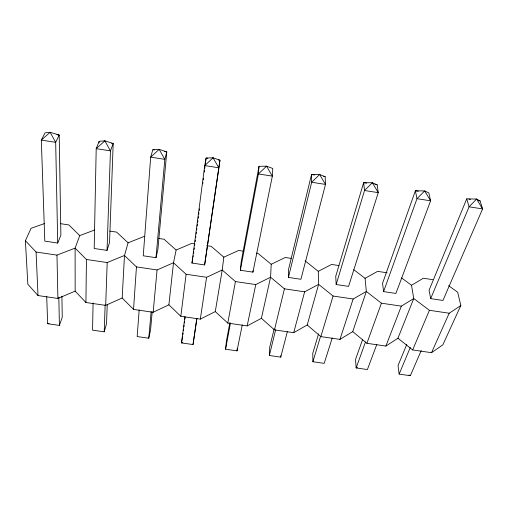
<?xml version="1.0" encoding="UTF-8"?>
<svg xmlns="http://www.w3.org/2000/svg" width="508" height="508" viewBox="0 0 508 508"><rect width="100%" height="100%" fill="white"/><g stroke="black" fill="none" stroke-linecap="round" stroke-linejoin="round"><path stroke-width="0.76" d="M144.456 236.303L128.092 242.837L124.479 255.473L122.174 297.993L105.683 305.378L85.928 302.514L86.43 259.48L75.108 248.126L79.743 235.598L94.755 229.959M93.097 302.933L92.551 330.162L104.216 331.832L106.54 323.653L107.239 304.705M288.423 277.425L288.595 269.246L311.525 174.536L319.653 174.498L325.158 176.67L325.495 184.417L300.914 279.286L288.423 277.425L311.658 182.258L311.525 174.536L314.554 175.012M99.111 142.875L99.149 141.3L104.87 140.862L113.195 143.497L109.538 242.462L107.029 250.393L94.196 248.482L96.203 148.654L99.149 141.3M274.142 328.949L269.735 347.142L269.361 355.505L280.746 357.137L280.791 355.613M104.216 331.832L105.143 304.921M107.029 250.393L110.458 150.876L113.195 143.497L111.633 143.256M105.683 305.378L107.188 262.56L124.479 255.473L136.449 266.897L157.061 269.951L173.514 262.769L176.117 250.031L191.7 243.408L194.697 243.859M256.502 253.149L257.988 253.378L271.209 264.274L270.58 277.222L261.398 318.3L247.167 325.92L227.794 323.107L215.29 311.575L222.212 270.021L223.825 257.175L211.182 246.336L206.686 245.662M305.092 260.845L318.287 271.323L318.624 284.372L304.629 291.814L284.436 288.823L270.58 277.222L255.778 284.575L235.445 281.565L222.212 270.021L206.591 277.285L186.119 274.257L173.514 262.769L168.885 304.806L153.156 312.274L133.534 309.423L136.449 266.897M139.173 309.867L137.16 336.556L148.761 338.214L150.552 329.99L152.184 312.026M252.933 272.136L272.339 176.124L272.758 168.472L266.56 166.186L259.017 166.319L241.141 262.147L240.36 270.262L252.933 272.136L253.048 270.656M259.017 166.319L258.401 173.952L240.36 270.262M148.761 338.214L151.149 311.607M155.994 257.689L164.827 159.353L166.776 151.886L159.175 149.365L152.832 149.701L150.679 157.15L143.25 255.791L155.994 257.689L157.867 249.688L166.776 151.886L164.452 151.524M229.883 322.523L226.454 340.912L225.565 349.225L237.02 350.869L237.223 348.596M153.156 312.274L157.061 269.951M215.29 311.575L200.317 319.119L180.816 316.287L186.119 274.257M184.963 316.516L181.502 342.906L193.027 344.564L196.882 318.516M191.967 263.049L204.743 165.583L206.121 158.045L213.068 157.804L219.964 160.21L204.629 264.941L191.967 263.049L192.735 258.661M182.905 334.645L183.109 333.096M183.413 330.772L183.617 329.222M183.921 326.898L184.125 325.349M184.436 323.024L184.639 321.475M184.944 319.151L185.147 317.602M193.58 253.435L193.789 251.873M194.094 249.53L194.304 247.968M194.608 245.618L194.818 244.056M195.123 241.706L195.326 240.144M195.637 237.801L195.84 236.233M196.151 233.89L196.355 232.327M196.666 229.978L196.869 228.416M197.18 226.073L197.383 224.504M197.695 222.161L197.898 220.599M198.209 218.249L198.412 216.687M198.723 214.344L198.926 212.776M199.238 210.433L199.441 208.871M202.73 183.845L202.933 182.283M203.244 179.934L203.448 178.371M204.273 172.117L204.476 170.555M204.787 168.205L204.991 166.643M205.302 164.3L206.121 158.045L207.658 158.28M193.027 344.564L196.863 318.243M204.629 264.941L219.964 160.21L218.427 159.969M200.317 319.119L206.591 277.285M182.651 336.15L181.502 342.906L182.874 342.57M192.989 257.194L193.25 255.734M227.794 323.107L235.445 281.565M225.565 349.225L230.454 323.12M237.02 350.869L242.278 324.841M247.167 325.92L255.778 284.575M353.816 269.71L365.049 278.327L366.344 291.471L353.143 299.002L333.089 296.031L318.624 284.372L307.207 324.98L293.707 332.676L274.466 329.882L284.436 288.823M269.361 355.505L275.66 329.686M280.746 357.137L287.414 331.394M293.707 332.676L304.629 291.814M318.567 333.839L312.757 353.333L312.884 361.74L324.199 363.36L332.257 337.909M312.884 361.74L320.586 336.213M336.163 284.537L364.522 190.5L363.639 182.696L372.351 182.747L377.177 184.817L378.25 192.646L348.571 286.385L336.163 284.537L335.731 276.295L363.639 182.696L366.649 183.166M401.568 277.908L411.512 285.28L413.747 298.526L401.333 306.14L381.413 303.193L366.344 291.471L352.723 331.622L339.947 339.388L320.834 336.614L333.089 296.031M339.947 339.388L353.143 299.002M46.704 296.196L47.657 323.723L59.398 325.412L62.255 317.284L61.9 296.158M362.623 339.465L355.517 359.486L356.146 367.938L367.392 369.551L376.828 344.38M365.487 341.954L356.146 367.938L357.48 367.455M383.591 291.605L416.992 198.685L424.656 190.938L428.815 192.894L430.619 200.812L395.91 293.44L383.591 291.605L382.556 283.299L415.379 190.792L424.656 190.938L430.619 200.812L416.992 198.685L415.379 190.792L418.363 191.262M448.64 285.712L457.664 292.195L460.826 305.537L449.186 313.233L429.406 310.299L413.747 298.526L397.948 338.22L385.89 346.062L366.897 343.306L381.413 303.193M385.89 346.062L401.333 306.14M57.722 243.046L60.884 235.185L59.207 135.052L50.152 132.296L45.053 132.836L41.313 140.094L44.806 241.122L57.722 243.046L55.677 142.335L59.207 135.052L56.979 134.703M406.787 344.335L398.024 365.608L399.142 374.104L410.324 375.704L421.208 350.59M466.738 198.831L429.07 290.259L430.695 298.628L442.938 300.45L482.6 208.915L480.079 200.92L476.574 199.072L466.738 198.831L469.075 206.807L430.695 298.628M399.142 374.104L410.274 347.478M460.826 305.537L442.887 344.773L431.533 352.685L412.661 349.949L429.406 310.299M431.533 352.685L449.186 313.233M25.4 240.729L36.068 252.019L56.972 255.118L75.108 248.126L75.159 291.135L57.899 298.444L38.011 295.554L27.832 284.232L25.4 240.729L31.071 228.308L44.533 223.539M411.512 285.28L423.342 278.244L432.778 279.66M365.049 278.327L377.615 271.367L387.109 272.796M318.287 271.323L331.591 264.446L338.944 265.551M271.209 264.274L285.267 257.48L291.186 258.369M223.825 257.175L238.639 250.463L243.853 251.25M47.657 323.723L49.13 323.45M86.43 259.48L107.188 262.56M60.49 223.672L68.891 224.936L79.743 235.598M109.804 231.089L116.637 232.118L128.092 242.837M158.788 238.455L164.065 239.249L176.117 250.031M152.832 149.701L154.381 149.943M323.647 176.435L325.158 176.67M374.923 184.461L377.177 184.817M468.96 199.18L470.446 199.409M478.593 200.685L480.079 200.92M408.946 375.037L410.324 375.704M397.948 338.22L412.661 349.949M352.723 331.622L366.897 343.306M307.207 324.98L320.834 336.614M261.398 318.3L274.466 329.882M168.885 304.806L180.816 316.287M122.174 297.993L133.534 309.423M75.159 291.135L85.928 302.514M36.068 252.019L38.011 295.554M58.826 297.174L59.398 325.412M56.972 255.118L57.899 298.444M476.574 199.072L469.075 206.807L482.6 208.915L476.574 199.072M372.351 182.747L364.522 190.5L378.25 192.646L372.351 182.747M319.653 174.498L311.658 182.258L325.495 184.417L319.653 174.498M266.56 166.186L258.401 173.952L272.339 176.124L266.56 166.186M213.068 157.804L204.743 165.583L218.783 167.773L213.068 157.804M159.175 149.365L150.679 157.15L164.827 159.353L159.175 149.365M104.87 140.862L96.203 148.654L110.458 150.876L104.87 140.862M50.152 132.296L41.313 140.094L55.677 142.335L50.152 132.296"/></g></svg>
